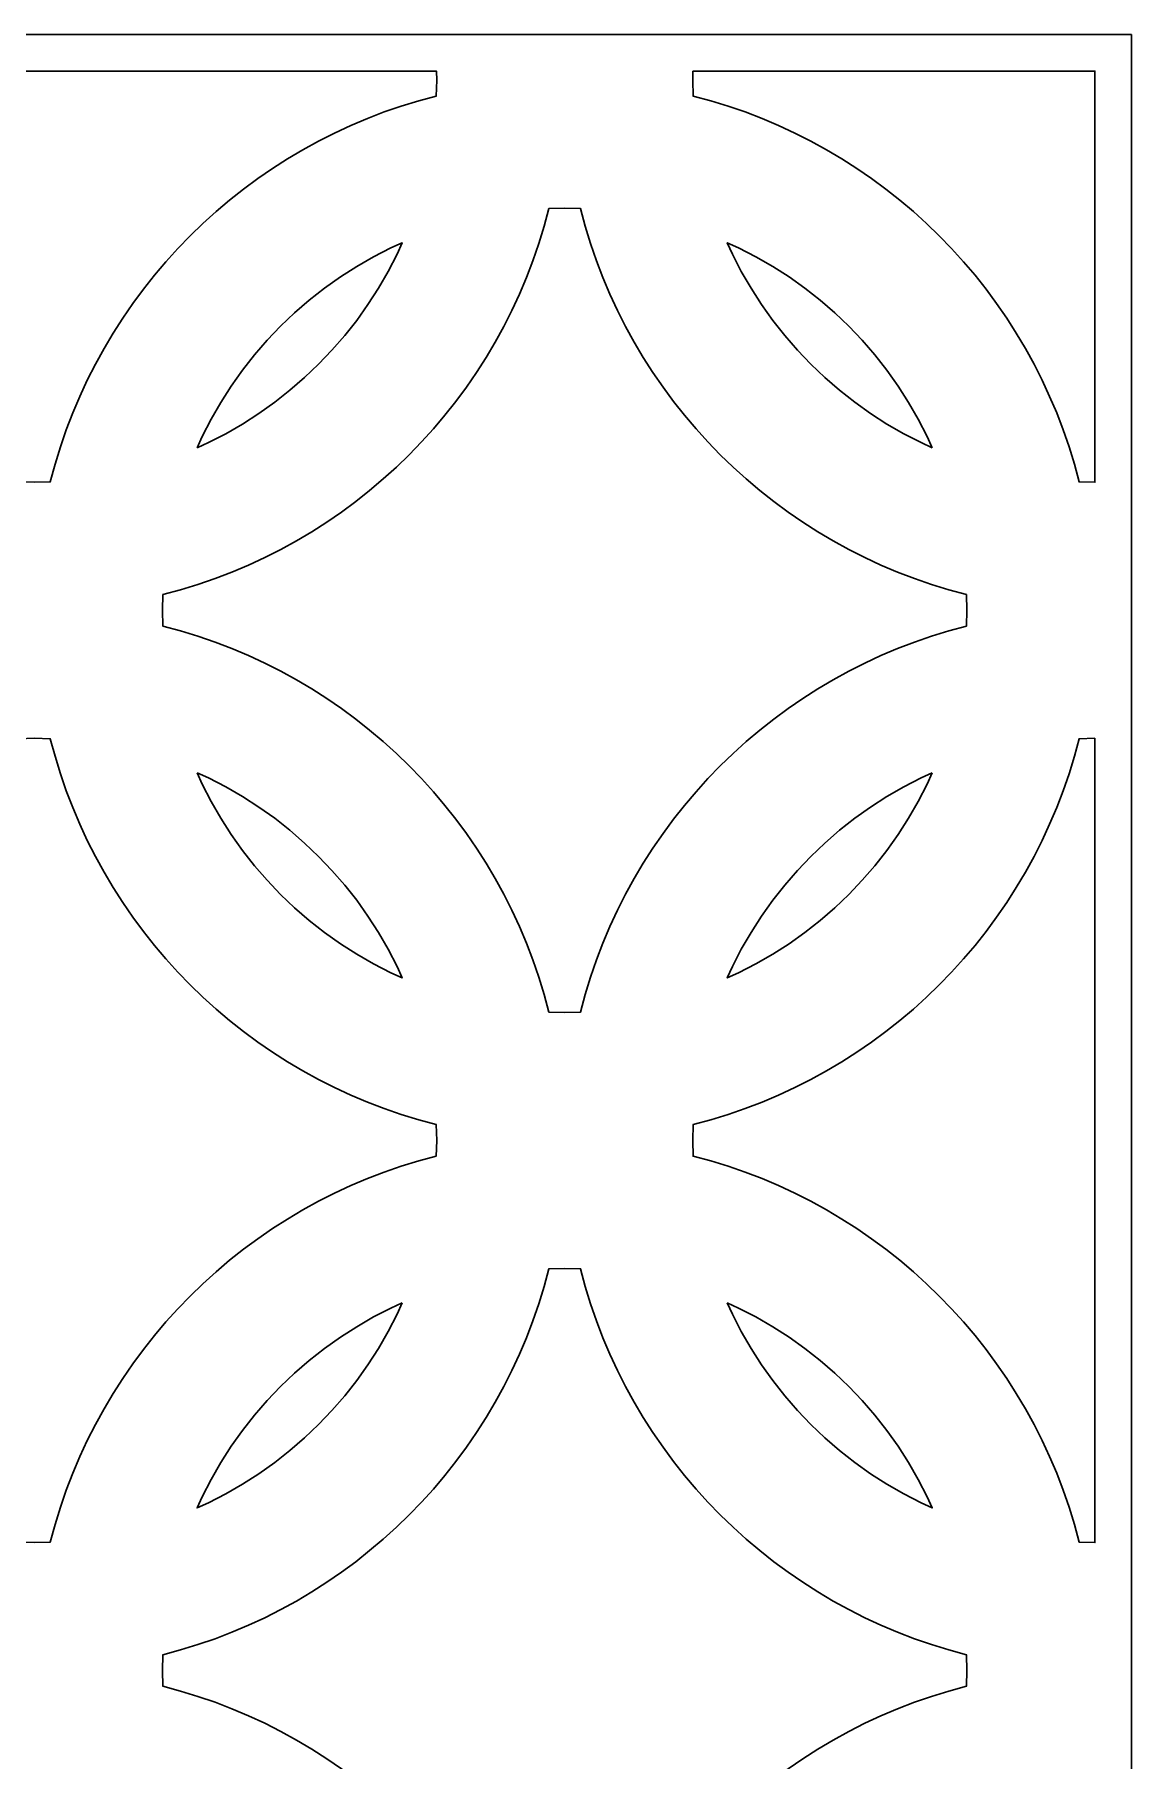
# Model space of a CAD drawing. Header units: centimetres. Extents: x 7.2 to 12.1, y -9 to 9.
# Drawn here: x 9.682 to 12.137, y 5.138 to 9.001 of the extents above; entities that cross this region are included whole.
import ezdxf

# ---------------------------------------------------------------- set-up
doc = ezdxf.new("R2010")
doc.units = ezdxf.units.CM
doc.header["$MEASUREMENT"] = 0
doc.layers.add('layer 1', color=7, linetype='Continuous')

msp = doc.modelspace()

# ---------------------------------------------------------------- linework, layer by layer
at = {"layer": 'layer 1', "color": 250, "lineweight": 30}
for points, knots in [([(7.22754, 9.00077), (7.22754, 9.00077), (12.1369, 9.00077), (12.1369, 9.00077), (12.1369, 9.00077), (12.1369, 9.00077), (12.1369, -9.00021), (12.1369, -9.00021), (12.1369, -9.00021), (12.1369, -9.00021), (7.22754, -9.00021), (7.22754, -9.00021), (7.22754, -9.00021), (7.22754, -9.00021), (7.22754, 9.00077), (7.22754, 9.00077)], [0, 0, 0, 0, 0.2, 0.2, 0.2, 0.2, 0.4, 0.4, 0.4, 0.4, 0.6, 0.6, 0.6, 0.6, 1, 1, 1, 1]), ([(8.78278, 8.91895), (8.78278, 8.91895), (8.78226, 8.89849), (8.78226, 8.89849), (8.78226, 8.89849), (8.78226, 8.89849), (8.78316, 8.86311), (8.78316, 8.86311), (8.78316, 8.86311), (9.20647, 8.75713), (9.54086, 8.42272), (9.64685, 7.99943), (9.64685, 7.99943), (9.64685, 7.99943), (9.68222, 7.99853), (9.68222, 7.99853), (9.68222, 7.99853), (9.68222, 7.99853), (9.71759, 7.99943), (9.71759, 7.99943), (9.71759, 7.99943), (9.82358, 8.42274), (10.15798, 8.75712), (10.58127, 8.86311), (10.58127, 8.86311), (10.58127, 8.86311), (10.58217, 8.89849), (10.58217, 8.89849), (10.58217, 8.89849), (10.58217, 8.89849), (10.58165, 8.91895), (10.58165, 8.91895), (10.58165, 8.91895), (10.58165, 8.91895), (8.78278, 8.91895), (8.78278, 8.91895)], [0, 0, 0, 0, 0.1, 0.1, 0.1, 0.1, 0.2, 0.2, 0.2, 0.2, 0.3, 0.3, 0.3, 0.3, 0.4, 0.4, 0.4, 0.4, 0.5, 0.5, 0.5, 0.5, 0.6, 0.6, 0.6, 0.6, 0.7, 0.7, 0.7, 0.7, 0.8, 0.8, 0.8, 0.8, 1, 1, 1, 1]), ([(11.15564, 8.91895), (11.15564, 8.91895), (11.15512, 8.89849), (11.15512, 8.89849), (11.15512, 8.89849), (11.15512, 8.89849), (11.15602, 8.86311), (11.15602, 8.86311), (11.15602, 8.86311), (11.57931, 8.75712), (11.91372, 8.42274), (12.01971, 7.99943), (12.01971, 7.99943), (12.01971, 7.99943), (12.05507, 7.99853), (12.05507, 7.99853), (12.05507, 7.99853), (12.05507, 7.99853), (12.05507, 8.91895), (12.05507, 8.91895), (12.05507, 8.91895), (12.05507, 8.91895), (11.15564, 8.91895), (11.15564, 8.91895)], [0, 0, 0, 0, 0.1428571, 0.1428571, 0.1428571, 0.1428571, 0.2857143, 0.2857143, 0.2857143, 0.2857143, 0.4285714, 0.4285714, 0.4285714, 0.4285714, 0.5714286, 0.5714286, 0.5714286, 0.5714286, 0.7142857, 0.7142857, 0.7142857, 0.7142857, 1, 1, 1, 1]), ([(11.7677, 7.67669), (11.34439, 7.5707), (11.01001, 7.23629), (10.90402, 6.813), (10.90402, 6.813), (10.90402, 6.813), (10.86865, 6.8121), (10.86865, 6.8121), (10.86865, 6.8121), (10.86865, 6.8121), (10.83328, 6.813), (10.83328, 6.813), (10.83328, 6.813), (10.72729, 7.23631), (10.39288, 7.5707), (9.96959, 7.67669), (9.96959, 7.67669), (9.96959, 7.67669), (9.96869, 7.71206), (9.96869, 7.71206), (9.96869, 7.71206), (9.96869, 7.71206), (9.96959, 7.74743), (9.96959, 7.74743), (9.96959, 7.74743), (10.39288, 7.85342), (10.72729, 8.1878), (10.83328, 8.61111), (10.83328, 8.61111), (10.83328, 8.61111), (10.86865, 8.61201), (10.86865, 8.61201), (10.86865, 8.61201), (10.86865, 8.61201), (10.90402, 8.61111), (10.90402, 8.61111), (10.90402, 8.61111), (11.01, 8.1878), (11.34441, 7.85342), (11.7677, 7.74743), (11.7677, 7.74743), (11.7677, 7.74743), (11.7686, 7.71206), (11.7686, 7.71206), (11.7686, 7.71206), (11.7686, 7.71206), (11.7677, 7.67669), (11.7677, 7.67669)], [0, 0, 0, 0, 0.0769231, 0.0769231, 0.0769231, 0.0769231, 0.1538462, 0.1538462, 0.1538462, 0.1538462, 0.2307692, 0.2307692, 0.2307692, 0.2307692, 0.3076923, 0.3076923, 0.3076923, 0.3076923, 0.3846154, 0.3846154, 0.3846154, 0.3846154, 0.4615385, 0.4615385, 0.4615385, 0.4615385, 0.5384615, 0.5384615, 0.5384615, 0.5384615, 0.6153846, 0.6153846, 0.6153846, 0.6153846, 0.6923077, 0.6923077, 0.6923077, 0.6923077, 0.7692308, 0.7692308, 0.7692308, 0.7692308, 0.8461538, 0.8461538, 0.8461538, 0.8461538, 1, 1, 1, 1]), ([(10.04607, 8.07591), (10.04607, 8.07591), (10.07122, 8.08731), (10.07122, 8.08731), (10.07122, 8.08731), (10.07122, 8.08731), (10.10999, 8.10722), (10.10999, 8.10722), (10.10999, 8.10722), (10.10999, 8.10722), (10.1477, 8.12894), (10.1477, 8.12894), (10.1477, 8.12894), (10.1477, 8.12894), (10.18427, 8.15242), (10.18427, 8.15242), (10.18427, 8.15242), (10.18427, 8.15242), (10.21964, 8.17761), (10.21964, 8.17761), (10.21964, 8.17761), (10.21964, 8.17761), (10.25375, 8.20444), (10.25375, 8.20444), (10.25375, 8.20444), (10.25375, 8.20444), (10.28653, 8.23285), (10.28653, 8.23285), (10.28653, 8.23285), (10.28653, 8.23285), (10.31792, 8.26278), (10.31792, 8.26278), (10.31792, 8.26278), (10.31792, 8.26278), (10.34786, 8.29418), (10.34786, 8.29418), (10.34786, 8.29418), (10.34786, 8.29418), (10.37627, 8.32696), (10.37627, 8.32696), (10.37627, 8.32696), (10.37627, 8.32696), (10.4031, 8.36107), (10.4031, 8.36107), (10.4031, 8.36107), (10.4031, 8.36107), (10.42829, 8.39644), (10.42829, 8.39644), (10.42829, 8.39644), (10.42829, 8.39644), (10.45177, 8.43301), (10.45177, 8.43301), (10.45177, 8.43301), (10.45177, 8.43301), (10.47349, 8.47071), (10.47349, 8.47071), (10.47349, 8.47071), (10.47349, 8.47071), (10.4934, 8.50949), (10.4934, 8.50949), (10.4934, 8.50949), (10.4934, 8.50949), (10.50479, 8.53463), (10.50479, 8.53463), (10.50479, 8.53463), (10.50479, 8.53463), (10.47965, 8.52323), (10.47965, 8.52323), (10.47965, 8.52323), (10.47965, 8.52323), (10.44087, 8.50333), (10.44087, 8.50333), (10.44087, 8.50333), (10.44087, 8.50333), (10.40317, 8.4816), (10.40317, 8.4816), (10.40317, 8.4816), (10.40317, 8.4816), (10.3666, 8.45812), (10.3666, 8.45812), (10.3666, 8.45812), (10.3666, 8.45812), (10.33123, 8.43294), (10.33123, 8.43294), (10.33123, 8.43294), (10.33123, 8.43294), (10.29711, 8.40611), (10.29711, 8.40611), (10.29711, 8.40611), (10.29711, 8.40611), (10.26433, 8.37769), (10.26433, 8.37769), (10.26433, 8.37769), (10.26433, 8.37769), (10.23294, 8.34776), (10.23294, 8.34776), (10.23294, 8.34776), (10.23294, 8.34776), (10.20301, 8.31637), (10.20301, 8.31637), (10.20301, 8.31637), (10.20301, 8.31637), (10.1746, 8.28359), (10.1746, 8.28359), (10.1746, 8.28359), (10.1746, 8.28359), (10.14777, 8.24948), (10.14777, 8.24948), (10.14777, 8.24948), (10.14777, 8.24948), (10.12258, 8.2141), (10.12258, 8.2141), (10.12258, 8.2141), (10.12258, 8.2141), (10.0991, 8.17753), (10.0991, 8.17753), (10.0991, 8.17753), (10.0991, 8.17753), (10.07738, 8.13983), (10.07738, 8.13983), (10.07738, 8.13983), (10.07738, 8.13983), (10.05747, 8.10105), (10.05747, 8.10105), (10.05747, 8.10105), (10.05747, 8.10105), (10.04607, 8.07591), (10.04607, 8.07591)], [0, 0, 0, 0, 0.030303, 0.030303, 0.030303, 0.030303, 0.0606061, 0.0606061, 0.0606061, 0.0606061, 0.0909091, 0.0909091, 0.0909091, 0.0909091, 0.1212121, 0.1212121, 0.1212121, 0.1212121, 0.1515152, 0.1515152, 0.1515152, 0.1515152, 0.1818182, 0.1818182, 0.1818182, 0.1818182, 0.2121212, 0.2121212, 0.2121212, 0.2121212, 0.2424242, 0.2424242, 0.2424242, 0.2424242, 0.2727273, 0.2727273, 0.2727273, 0.2727273, 0.3030303, 0.3030303, 0.3030303, 0.3030303, 0.3333333, 0.3333333, 0.3333333, 0.3333333, 0.3636364, 0.3636364, 0.3636364, 0.3636364, 0.3939394, 0.3939394, 0.3939394, 0.3939394, 0.4242424, 0.4242424, 0.4242424, 0.4242424, 0.4545455, 0.4545455, 0.4545455, 0.4545455, 0.4848485, 0.4848485, 0.4848485, 0.4848485, 0.5151515, 0.5151515, 0.5151515, 0.5151515, 0.5454545, 0.5454545, 0.5454545, 0.5454545, 0.5757576, 0.5757576, 0.5757576, 0.5757576, 0.6060606, 0.6060606, 0.6060606, 0.6060606, 0.6363636, 0.6363636, 0.6363636, 0.6363636, 0.6666667, 0.6666667, 0.6666667, 0.6666667, 0.6969697, 0.6969697, 0.6969697, 0.6969697, 0.7272727, 0.7272727, 0.7272727, 0.7272727, 0.7575758, 0.7575758, 0.7575758, 0.7575758, 0.7878788, 0.7878788, 0.7878788, 0.7878788, 0.8181818, 0.8181818, 0.8181818, 0.8181818, 0.8484848, 0.8484848, 0.8484848, 0.8484848, 0.8787879, 0.8787879, 0.8787879, 0.8787879, 0.9090909, 0.9090909, 0.9090909, 0.9090909, 0.9393939, 0.9393939, 0.9393939, 0.9393939, 1, 1, 1, 1]), ([(11.69122, 8.07591), (11.69122, 8.07591), (11.66607, 8.08731), (11.66607, 8.08731), (11.66607, 8.08731), (11.66607, 8.08731), (11.6273, 8.10722), (11.6273, 8.10722), (11.6273, 8.10722), (11.6273, 8.10722), (11.58959, 8.12894), (11.58959, 8.12894), (11.58959, 8.12894), (11.58959, 8.12894), (11.55302, 8.15242), (11.55302, 8.15242), (11.55302, 8.15242), (11.55302, 8.15242), (11.51765, 8.17761), (11.51765, 8.17761), (11.51765, 8.17761), (11.51765, 8.17761), (11.48354, 8.20444), (11.48354, 8.20444), (11.48354, 8.20444), (11.48354, 8.20444), (11.45076, 8.23285), (11.45076, 8.23285), (11.45076, 8.23285), (11.45076, 8.23285), (11.41937, 8.26278), (11.41937, 8.26278), (11.41937, 8.26278), (11.41937, 8.26278), (11.38943, 8.29418), (11.38943, 8.29418), (11.38943, 8.29418), (11.38943, 8.29418), (11.36102, 8.32696), (11.36102, 8.32696), (11.36102, 8.32696), (11.36102, 8.32696), (11.33419, 8.36107), (11.33419, 8.36107), (11.33419, 8.36107), (11.33419, 8.36107), (11.30901, 8.39644), (11.30901, 8.39644), (11.30901, 8.39644), (11.30901, 8.39644), (11.28552, 8.43301), (11.28552, 8.43301), (11.28552, 8.43301), (11.28552, 8.43301), (11.2638, 8.47071), (11.2638, 8.47071), (11.2638, 8.47071), (11.2638, 8.47071), (11.24389, 8.50949), (11.24389, 8.50949), (11.24389, 8.50949), (11.24389, 8.50949), (11.2325, 8.53463), (11.2325, 8.53463), (11.2325, 8.53463), (11.2325, 8.53463), (11.25765, 8.52323), (11.25765, 8.52323), (11.25765, 8.52323), (11.25765, 8.52323), (11.29642, 8.50333), (11.29642, 8.50333), (11.29642, 8.50333), (11.29642, 8.50333), (11.33413, 8.4816), (11.33413, 8.4816), (11.33413, 8.4816), (11.33413, 8.4816), (11.3707, 8.45812), (11.3707, 8.45812), (11.3707, 8.45812), (11.3707, 8.45812), (11.40607, 8.43294), (11.40607, 8.43294), (11.40607, 8.43294), (11.40607, 8.43294), (11.44018, 8.40611), (11.44018, 8.40611), (11.44018, 8.40611), (11.44018, 8.40611), (11.47296, 8.37769), (11.47296, 8.37769), (11.47296, 8.37769), (11.47296, 8.37769), (11.50435, 8.34776), (11.50435, 8.34776), (11.50435, 8.34776), (11.50435, 8.34776), (11.53429, 8.31637), (11.53429, 8.31637), (11.53429, 8.31637), (11.53429, 8.31637), (11.5627, 8.28359), (11.5627, 8.28359), (11.5627, 8.28359), (11.5627, 8.28359), (11.58953, 8.24948), (11.58953, 8.24948), (11.58953, 8.24948), (11.58953, 8.24948), (11.61471, 8.2141), (11.61471, 8.2141), (11.61471, 8.2141), (11.61471, 8.2141), (11.6382, 8.17753), (11.6382, 8.17753), (11.6382, 8.17753), (11.6382, 8.17753), (11.65992, 8.13983), (11.65992, 8.13983), (11.65992, 8.13983), (11.65992, 8.13983), (11.67982, 8.10105), (11.67982, 8.10105), (11.67982, 8.10105), (11.67982, 8.10105), (11.69122, 8.07591), (11.69122, 8.07591)], [0, 0, 0, 0, 0.030303, 0.030303, 0.030303, 0.030303, 0.0606061, 0.0606061, 0.0606061, 0.0606061, 0.0909091, 0.0909091, 0.0909091, 0.0909091, 0.1212121, 0.1212121, 0.1212121, 0.1212121, 0.1515152, 0.1515152, 0.1515152, 0.1515152, 0.1818182, 0.1818182, 0.1818182, 0.1818182, 0.2121212, 0.2121212, 0.2121212, 0.2121212, 0.2424242, 0.2424242, 0.2424242, 0.2424242, 0.2727273, 0.2727273, 0.2727273, 0.2727273, 0.3030303, 0.3030303, 0.3030303, 0.3030303, 0.3333333, 0.3333333, 0.3333333, 0.3333333, 0.3636364, 0.3636364, 0.3636364, 0.3636364, 0.3939394, 0.3939394, 0.3939394, 0.3939394, 0.4242424, 0.4242424, 0.4242424, 0.4242424, 0.4545455, 0.4545455, 0.4545455, 0.4545455, 0.4848485, 0.4848485, 0.4848485, 0.4848485, 0.5151515, 0.5151515, 0.5151515, 0.5151515, 0.5454545, 0.5454545, 0.5454545, 0.5454545, 0.5757576, 0.5757576, 0.5757576, 0.5757576, 0.6060606, 0.6060606, 0.6060606, 0.6060606, 0.6363636, 0.6363636, 0.6363636, 0.6363636, 0.6666667, 0.6666667, 0.6666667, 0.6666667, 0.6969697, 0.6969697, 0.6969697, 0.6969697, 0.7272727, 0.7272727, 0.7272727, 0.7272727, 0.7575758, 0.7575758, 0.7575758, 0.7575758, 0.7878788, 0.7878788, 0.7878788, 0.7878788, 0.8181818, 0.8181818, 0.8181818, 0.8181818, 0.8484848, 0.8484848, 0.8484848, 0.8484848, 0.8787879, 0.8787879, 0.8787879, 0.8787879, 0.9090909, 0.9090909, 0.9090909, 0.9090909, 0.9393939, 0.9393939, 0.9393939, 0.9393939, 1, 1, 1, 1]), ([(10.58127, 6.49026), (10.15797, 6.38427), (9.82358, 6.04986), (9.71759, 5.62657), (9.71759, 5.62657), (9.71759, 5.62657), (9.68222, 5.62567), (9.68222, 5.62567), (9.68222, 5.62567), (9.68222, 5.62567), (9.64685, 5.62657), (9.64685, 5.62657), (9.64685, 5.62657), (9.54086, 6.04988), (9.20645, 6.38427), (8.78316, 6.49026), (8.78316, 6.49026), (8.78316, 6.49026), (8.78226, 6.52563), (8.78226, 6.52563), (8.78226, 6.52563), (8.78226, 6.52563), (8.78316, 6.561), (8.78316, 6.561), (8.78316, 6.561), (9.20647, 6.66698), (9.54086, 7.00139), (9.64685, 7.42469), (9.64685, 7.42469), (9.64685, 7.42469), (9.68222, 7.42559), (9.68222, 7.42559), (9.68222, 7.42559), (9.68222, 7.42559), (9.71759, 7.42469), (9.71759, 7.42469), (9.71759, 7.42469), (9.82357, 7.00138), (10.15798, 6.66699), (10.58127, 6.561), (10.58127, 6.561), (10.58127, 6.561), (10.58217, 6.52563), (10.58217, 6.52563), (10.58217, 6.52563), (10.58217, 6.52563), (10.58127, 6.49026), (10.58127, 6.49026)], [0, 0, 0, 0, 0.0769231, 0.0769231, 0.0769231, 0.0769231, 0.1538462, 0.1538462, 0.1538462, 0.1538462, 0.2307692, 0.2307692, 0.2307692, 0.2307692, 0.3076923, 0.3076923, 0.3076923, 0.3076923, 0.3846154, 0.3846154, 0.3846154, 0.3846154, 0.4615385, 0.4615385, 0.4615385, 0.4615385, 0.5384615, 0.5384615, 0.5384615, 0.5384615, 0.6153846, 0.6153846, 0.6153846, 0.6153846, 0.6923077, 0.6923077, 0.6923077, 0.6923077, 0.7692308, 0.7692308, 0.7692308, 0.7692308, 0.8461538, 0.8461538, 0.8461538, 0.8461538, 1, 1, 1, 1]), ([(12.05507, 7.42559), (12.05507, 7.42559), (12.01971, 7.42469), (12.01971, 7.42469), (12.01971, 7.42469), (11.91372, 7.00138), (11.57931, 6.66699), (11.15602, 6.561), (11.15602, 6.561), (11.15602, 6.561), (11.15512, 6.52563), (11.15512, 6.52563), (11.15512, 6.52563), (11.15512, 6.52563), (11.15602, 6.49026), (11.15602, 6.49026), (11.15602, 6.49026), (11.57933, 6.38427), (11.91371, 6.04986), (12.01971, 5.62657), (12.01971, 5.62657), (12.01971, 5.62657), (12.05507, 5.62567), (12.05507, 5.62567), (12.05507, 5.62567), (12.05507, 5.62567), (12.05507, 7.42559), (12.05507, 7.42559)], [0, 0, 0, 0, 0.125, 0.125, 0.125, 0.125, 0.25, 0.25, 0.25, 0.25, 0.375, 0.375, 0.375, 0.375, 0.5, 0.5, 0.5, 0.5, 0.625, 0.625, 0.625, 0.625, 0.75, 0.75, 0.75, 0.75, 1, 1, 1, 1]), ([(10.04607, 7.34821), (10.04607, 7.34821), (10.07122, 7.33681), (10.07122, 7.33681), (10.07122, 7.33681), (10.07122, 7.33681), (10.10999, 7.3169), (10.10999, 7.3169), (10.10999, 7.3169), (10.10999, 7.3169), (10.1477, 7.29518), (10.1477, 7.29518), (10.1477, 7.29518), (10.1477, 7.29518), (10.18427, 7.27169), (10.18427, 7.27169), (10.18427, 7.27169), (10.18427, 7.27169), (10.21964, 7.24651), (10.21964, 7.24651), (10.21964, 7.24651), (10.21964, 7.24651), (10.25375, 7.21968), (10.25375, 7.21968), (10.25375, 7.21968), (10.25375, 7.21968), (10.28653, 7.19127), (10.28653, 7.19127), (10.28653, 7.19127), (10.28653, 7.19127), (10.31792, 7.16134), (10.31792, 7.16134), (10.31792, 7.16134), (10.31792, 7.16134), (10.34786, 7.12994), (10.34786, 7.12994), (10.34786, 7.12994), (10.34786, 7.12994), (10.37627, 7.09716), (10.37627, 7.09716), (10.37627, 7.09716), (10.37627, 7.09716), (10.4031, 7.06305), (10.4031, 7.06305), (10.4031, 7.06305), (10.4031, 7.06305), (10.42829, 7.02768), (10.42829, 7.02768), (10.42829, 7.02768), (10.42829, 7.02768), (10.45177, 6.99111), (10.45177, 6.99111), (10.45177, 6.99111), (10.45177, 6.99111), (10.47349, 6.9534), (10.47349, 6.9534), (10.47349, 6.9534), (10.47349, 6.9534), (10.4934, 6.91463), (10.4934, 6.91463), (10.4934, 6.91463), (10.4934, 6.91463), (10.5048, 6.88948), (10.5048, 6.88948), (10.5048, 6.88948), (10.5048, 6.88948), (10.47965, 6.90088), (10.47965, 6.90088), (10.47965, 6.90088), (10.47965, 6.90088), (10.44087, 6.92079), (10.44087, 6.92079), (10.44087, 6.92079), (10.44087, 6.92079), (10.40317, 6.94251), (10.40317, 6.94251), (10.40317, 6.94251), (10.40317, 6.94251), (10.3666, 6.96599), (10.3666, 6.96599), (10.3666, 6.96599), (10.3666, 6.96599), (10.33123, 6.99117), (10.33123, 6.99117), (10.33123, 6.99117), (10.33123, 6.99117), (10.29712, 7.018), (10.29712, 7.018), (10.29712, 7.018), (10.29712, 7.018), (10.26433, 7.04642), (10.26433, 7.04642), (10.26433, 7.04642), (10.26433, 7.04642), (10.23294, 7.07635), (10.23294, 7.07635), (10.23294, 7.07635), (10.23294, 7.07635), (10.20301, 7.10774), (10.20301, 7.10774), (10.20301, 7.10774), (10.20301, 7.10774), (10.17459, 7.14053), (10.17459, 7.14053), (10.17459, 7.14053), (10.17459, 7.14053), (10.14777, 7.17463), (10.14777, 7.17463), (10.14777, 7.17463), (10.14777, 7.17463), (10.12258, 7.21001), (10.12258, 7.21001), (10.12258, 7.21001), (10.12258, 7.21001), (10.0991, 7.24658), (10.0991, 7.24658), (10.0991, 7.24658), (10.0991, 7.24658), (10.07738, 7.28428), (10.07738, 7.28428), (10.07738, 7.28428), (10.07738, 7.28428), (10.05747, 7.32306), (10.05747, 7.32306), (10.05747, 7.32306), (10.05747, 7.32306), (10.04607, 7.34821), (10.04607, 7.34821)], [0, 0, 0, 0, 0.030303, 0.030303, 0.030303, 0.030303, 0.0606061, 0.0606061, 0.0606061, 0.0606061, 0.0909091, 0.0909091, 0.0909091, 0.0909091, 0.1212121, 0.1212121, 0.1212121, 0.1212121, 0.1515152, 0.1515152, 0.1515152, 0.1515152, 0.1818182, 0.1818182, 0.1818182, 0.1818182, 0.2121212, 0.2121212, 0.2121212, 0.2121212, 0.2424242, 0.2424242, 0.2424242, 0.2424242, 0.2727273, 0.2727273, 0.2727273, 0.2727273, 0.3030303, 0.3030303, 0.3030303, 0.3030303, 0.3333333, 0.3333333, 0.3333333, 0.3333333, 0.3636364, 0.3636364, 0.3636364, 0.3636364, 0.3939394, 0.3939394, 0.3939394, 0.3939394, 0.4242424, 0.4242424, 0.4242424, 0.4242424, 0.4545455, 0.4545455, 0.4545455, 0.4545455, 0.4848485, 0.4848485, 0.4848485, 0.4848485, 0.5151515, 0.5151515, 0.5151515, 0.5151515, 0.5454545, 0.5454545, 0.5454545, 0.5454545, 0.5757576, 0.5757576, 0.5757576, 0.5757576, 0.6060606, 0.6060606, 0.6060606, 0.6060606, 0.6363636, 0.6363636, 0.6363636, 0.6363636, 0.6666667, 0.6666667, 0.6666667, 0.6666667, 0.6969697, 0.6969697, 0.6969697, 0.6969697, 0.7272727, 0.7272727, 0.7272727, 0.7272727, 0.7575758, 0.7575758, 0.7575758, 0.7575758, 0.7878788, 0.7878788, 0.7878788, 0.7878788, 0.8181818, 0.8181818, 0.8181818, 0.8181818, 0.8484848, 0.8484848, 0.8484848, 0.8484848, 0.8787879, 0.8787879, 0.8787879, 0.8787879, 0.9090909, 0.9090909, 0.9090909, 0.9090909, 0.9393939, 0.9393939, 0.9393939, 0.9393939, 1, 1, 1, 1]), ([(11.69122, 7.34821), (11.69122, 7.34821), (11.66607, 7.33681), (11.66607, 7.33681), (11.66607, 7.33681), (11.66607, 7.33681), (11.6273, 7.3169), (11.6273, 7.3169), (11.6273, 7.3169), (11.6273, 7.3169), (11.58959, 7.29518), (11.58959, 7.29518), (11.58959, 7.29518), (11.58959, 7.29518), (11.55302, 7.27169), (11.55302, 7.27169), (11.55302, 7.27169), (11.55302, 7.27169), (11.51765, 7.24651), (11.51765, 7.24651), (11.51765, 7.24651), (11.51765, 7.24651), (11.48354, 7.21968), (11.48354, 7.21968), (11.48354, 7.21968), (11.48354, 7.21968), (11.45076, 7.19127), (11.45076, 7.19127), (11.45076, 7.19127), (11.45076, 7.19127), (11.41937, 7.16134), (11.41937, 7.16134), (11.41937, 7.16134), (11.41937, 7.16134), (11.38943, 7.12994), (11.38943, 7.12994), (11.38943, 7.12994), (11.38943, 7.12994), (11.36102, 7.09716), (11.36102, 7.09716), (11.36102, 7.09716), (11.36102, 7.09716), (11.33419, 7.06305), (11.33419, 7.06305), (11.33419, 7.06305), (11.33419, 7.06305), (11.30901, 7.02768), (11.30901, 7.02768), (11.30901, 7.02768), (11.30901, 7.02768), (11.28552, 6.99111), (11.28552, 6.99111), (11.28552, 6.99111), (11.28552, 6.99111), (11.2638, 6.9534), (11.2638, 6.9534), (11.2638, 6.9534), (11.2638, 6.9534), (11.24389, 6.91463), (11.24389, 6.91463), (11.24389, 6.91463), (11.24389, 6.91463), (11.23249, 6.88948), (11.23249, 6.88948), (11.23249, 6.88948), (11.23249, 6.88948), (11.25765, 6.90088), (11.25765, 6.90088), (11.25765, 6.90088), (11.25765, 6.90088), (11.29642, 6.92079), (11.29642, 6.92079), (11.29642, 6.92079), (11.29642, 6.92079), (11.33413, 6.94251), (11.33413, 6.94251), (11.33413, 6.94251), (11.33413, 6.94251), (11.3707, 6.96599), (11.3707, 6.96599), (11.3707, 6.96599), (11.3707, 6.96599), (11.40607, 6.99117), (11.40607, 6.99117), (11.40607, 6.99117), (11.40607, 6.99117), (11.44018, 7.018), (11.44018, 7.018), (11.44018, 7.018), (11.44018, 7.018), (11.47296, 7.04641), (11.47296, 7.04641), (11.47296, 7.04641), (11.47296, 7.04641), (11.50435, 7.07635), (11.50435, 7.07635), (11.50435, 7.07635), (11.50435, 7.07635), (11.53429, 7.10775), (11.53429, 7.10775), (11.53429, 7.10775), (11.53429, 7.10775), (11.5627, 7.14053), (11.5627, 7.14053), (11.5627, 7.14053), (11.5627, 7.14053), (11.58953, 7.17463), (11.58953, 7.17463), (11.58953, 7.17463), (11.58953, 7.17463), (11.61471, 7.21001), (11.61471, 7.21001), (11.61471, 7.21001), (11.61471, 7.21001), (11.6382, 7.24658), (11.6382, 7.24658), (11.6382, 7.24658), (11.6382, 7.24658), (11.65992, 7.28428), (11.65992, 7.28428), (11.65992, 7.28428), (11.65992, 7.28428), (11.67982, 7.32306), (11.67982, 7.32306), (11.67982, 7.32306), (11.67982, 7.32306), (11.69122, 7.34821), (11.69122, 7.34821)], [0, 0, 0, 0, 0.030303, 0.030303, 0.030303, 0.030303, 0.0606061, 0.0606061, 0.0606061, 0.0606061, 0.0909091, 0.0909091, 0.0909091, 0.0909091, 0.1212121, 0.1212121, 0.1212121, 0.1212121, 0.1515152, 0.1515152, 0.1515152, 0.1515152, 0.1818182, 0.1818182, 0.1818182, 0.1818182, 0.2121212, 0.2121212, 0.2121212, 0.2121212, 0.2424242, 0.2424242, 0.2424242, 0.2424242, 0.2727273, 0.2727273, 0.2727273, 0.2727273, 0.3030303, 0.3030303, 0.3030303, 0.3030303, 0.3333333, 0.3333333, 0.3333333, 0.3333333, 0.3636364, 0.3636364, 0.3636364, 0.3636364, 0.3939394, 0.3939394, 0.3939394, 0.3939394, 0.4242424, 0.4242424, 0.4242424, 0.4242424, 0.4545455, 0.4545455, 0.4545455, 0.4545455, 0.4848485, 0.4848485, 0.4848485, 0.4848485, 0.5151515, 0.5151515, 0.5151515, 0.5151515, 0.5454545, 0.5454545, 0.5454545, 0.5454545, 0.5757576, 0.5757576, 0.5757576, 0.5757576, 0.6060606, 0.6060606, 0.6060606, 0.6060606, 0.6363636, 0.6363636, 0.6363636, 0.6363636, 0.6666667, 0.6666667, 0.6666667, 0.6666667, 0.6969697, 0.6969697, 0.6969697, 0.6969697, 0.7272727, 0.7272727, 0.7272727, 0.7272727, 0.7575758, 0.7575758, 0.7575758, 0.7575758, 0.7878788, 0.7878788, 0.7878788, 0.7878788, 0.8181818, 0.8181818, 0.8181818, 0.8181818, 0.8484848, 0.8484848, 0.8484848, 0.8484848, 0.8787879, 0.8787879, 0.8787879, 0.8787879, 0.9090909, 0.9090909, 0.9090909, 0.9090909, 0.9393939, 0.9393939, 0.9393939, 0.9393939, 1, 1, 1, 1]), ([(10.90402, 4.44014), (11.01001, 4.86344), (11.34439, 5.19785), (11.7677, 5.30383), (11.7677, 5.30383), (11.7677, 5.30383), (11.7686, 5.3392), (11.7686, 5.3392), (11.7686, 5.3392), (11.7686, 5.3392), (11.7677, 5.37457), (11.7677, 5.37457), (11.7677, 5.37457), (11.34439, 5.48056), (11.01001, 5.81496), (10.90402, 6.23826), (10.90402, 6.23826), (10.90402, 6.23826), (10.86865, 6.23916), (10.86865, 6.23916), (10.86865, 6.23916), (10.86865, 6.23916), (10.83328, 6.23826), (10.83328, 6.23826), (10.83328, 6.23826), (10.72729, 5.81495), (10.39288, 5.48056), (9.96959, 5.37457), (9.96959, 5.37457), (9.96959, 5.37457), (9.96869, 5.3392), (9.96869, 5.3392), (9.96869, 5.3392), (9.96869, 5.3392), (9.96959, 5.30383), (9.96959, 5.30383), (9.96959, 5.30383), (10.39288, 5.19784), (10.72729, 4.86345), (10.83328, 4.44014), (10.83328, 4.44014), (10.83328, 4.44014), (10.86865, 4.43924), (10.86865, 4.43924), (10.86865, 4.43924), (10.86865, 4.43924), (10.90402, 4.44014), (10.90402, 4.44014)], [0, 0, 0, 0, 0.0769231, 0.0769231, 0.0769231, 0.0769231, 0.1538462, 0.1538462, 0.1538462, 0.1538462, 0.2307692, 0.2307692, 0.2307692, 0.2307692, 0.3076923, 0.3076923, 0.3076923, 0.3076923, 0.3846154, 0.3846154, 0.3846154, 0.3846154, 0.4615385, 0.4615385, 0.4615385, 0.4615385, 0.5384615, 0.5384615, 0.5384615, 0.5384615, 0.6153846, 0.6153846, 0.6153846, 0.6153846, 0.6923077, 0.6923077, 0.6923077, 0.6923077, 0.7692308, 0.7692308, 0.7692308, 0.7692308, 0.8461538, 0.8461538, 0.8461538, 0.8461538, 1, 1, 1, 1]), ([(10.50479, 6.16178), (10.50479, 6.16178), (10.47965, 6.15038), (10.47965, 6.15038), (10.47965, 6.15038), (10.47965, 6.15038), (10.44087, 6.13047), (10.44087, 6.13047), (10.44087, 6.13047), (10.44087, 6.13047), (10.40317, 6.10875), (10.40317, 6.10875), (10.40317, 6.10875), (10.40317, 6.10875), (10.3666, 6.08527), (10.3666, 6.08527), (10.3666, 6.08527), (10.3666, 6.08527), (10.33123, 6.06008), (10.33123, 6.06008), (10.33123, 6.06008), (10.33123, 6.06008), (10.29711, 6.03325), (10.29711, 6.03325), (10.29711, 6.03325), (10.29711, 6.03325), (10.26433, 6.00484), (10.26433, 6.00484), (10.26433, 6.00484), (10.26433, 6.00484), (10.23294, 5.97491), (10.23294, 5.97491), (10.23294, 5.97491), (10.23294, 5.97491), (10.20301, 5.94352), (10.20301, 5.94352), (10.20301, 5.94352), (10.20301, 5.94352), (10.1746, 5.91073), (10.1746, 5.91073), (10.1746, 5.91073), (10.1746, 5.91073), (10.14777, 5.87662), (10.14777, 5.87662), (10.14777, 5.87662), (10.14777, 5.87662), (10.12258, 5.84125), (10.12258, 5.84125), (10.12258, 5.84125), (10.12258, 5.84125), (10.0991, 5.80468), (10.0991, 5.80468), (10.0991, 5.80468), (10.0991, 5.80468), (10.07738, 5.76697), (10.07738, 5.76697), (10.07738, 5.76697), (10.07738, 5.76697), (10.05747, 5.72819), (10.05747, 5.72819), (10.05747, 5.72819), (10.05747, 5.72819), (10.04607, 5.70305), (10.04607, 5.70305), (10.04607, 5.70305), (10.04607, 5.70305), (10.07122, 5.71445), (10.07122, 5.71445), (10.07122, 5.71445), (10.07122, 5.71445), (10.11, 5.73436), (10.11, 5.73436), (10.11, 5.73436), (10.11, 5.73436), (10.1477, 5.75608), (10.1477, 5.75608), (10.1477, 5.75608), (10.1477, 5.75608), (10.18427, 5.77956), (10.18427, 5.77956), (10.18427, 5.77956), (10.18427, 5.77956), (10.21964, 5.80475), (10.21964, 5.80475), (10.21964, 5.80475), (10.21964, 5.80475), (10.25375, 5.83158), (10.25375, 5.83158), (10.25375, 5.83158), (10.25375, 5.83158), (10.28653, 5.85999), (10.28653, 5.85999), (10.28653, 5.85999), (10.28653, 5.85999), (10.31792, 5.88993), (10.31792, 5.88993), (10.31792, 5.88993), (10.31792, 5.88993), (10.34786, 5.92132), (10.34786, 5.92132), (10.34786, 5.92132), (10.34786, 5.92132), (10.37627, 5.9541), (10.37627, 5.9541), (10.37627, 5.9541), (10.37627, 5.9541), (10.4031, 5.98821), (10.4031, 5.98821), (10.4031, 5.98821), (10.4031, 5.98821), (10.42829, 6.02358), (10.42829, 6.02358), (10.42829, 6.02358), (10.42829, 6.02358), (10.45177, 6.06015), (10.45177, 6.06015), (10.45177, 6.06015), (10.45177, 6.06015), (10.47349, 6.09785), (10.47349, 6.09785), (10.47349, 6.09785), (10.47349, 6.09785), (10.49339, 6.13663), (10.49339, 6.13663), (10.49339, 6.13663), (10.49339, 6.13663), (10.50479, 6.16178), (10.50479, 6.16178)], [0, 0, 0, 0, 0.030303, 0.030303, 0.030303, 0.030303, 0.0606061, 0.0606061, 0.0606061, 0.0606061, 0.0909091, 0.0909091, 0.0909091, 0.0909091, 0.1212121, 0.1212121, 0.1212121, 0.1212121, 0.1515152, 0.1515152, 0.1515152, 0.1515152, 0.1818182, 0.1818182, 0.1818182, 0.1818182, 0.2121212, 0.2121212, 0.2121212, 0.2121212, 0.2424242, 0.2424242, 0.2424242, 0.2424242, 0.2727273, 0.2727273, 0.2727273, 0.2727273, 0.3030303, 0.3030303, 0.3030303, 0.3030303, 0.3333333, 0.3333333, 0.3333333, 0.3333333, 0.3636364, 0.3636364, 0.3636364, 0.3636364, 0.3939394, 0.3939394, 0.3939394, 0.3939394, 0.4242424, 0.4242424, 0.4242424, 0.4242424, 0.4545455, 0.4545455, 0.4545455, 0.4545455, 0.4848485, 0.4848485, 0.4848485, 0.4848485, 0.5151515, 0.5151515, 0.5151515, 0.5151515, 0.5454545, 0.5454545, 0.5454545, 0.5454545, 0.5757576, 0.5757576, 0.5757576, 0.5757576, 0.6060606, 0.6060606, 0.6060606, 0.6060606, 0.6363636, 0.6363636, 0.6363636, 0.6363636, 0.6666667, 0.6666667, 0.6666667, 0.6666667, 0.6969697, 0.6969697, 0.6969697, 0.6969697, 0.7272727, 0.7272727, 0.7272727, 0.7272727, 0.7575758, 0.7575758, 0.7575758, 0.7575758, 0.7878788, 0.7878788, 0.7878788, 0.7878788, 0.8181818, 0.8181818, 0.8181818, 0.8181818, 0.8484848, 0.8484848, 0.8484848, 0.8484848, 0.8787879, 0.8787879, 0.8787879, 0.8787879, 0.9090909, 0.9090909, 0.9090909, 0.9090909, 0.9393939, 0.9393939, 0.9393939, 0.9393939, 1, 1, 1, 1]), ([(11.2325, 6.16178), (11.2325, 6.16178), (11.2439, 6.13663), (11.2439, 6.13663), (11.2439, 6.13663), (11.2439, 6.13663), (11.2638, 6.09785), (11.2638, 6.09785), (11.2638, 6.09785), (11.2638, 6.09785), (11.28552, 6.06015), (11.28552, 6.06015), (11.28552, 6.06015), (11.28552, 6.06015), (11.30901, 6.02358), (11.30901, 6.02358), (11.30901, 6.02358), (11.30901, 6.02358), (11.33419, 5.98821), (11.33419, 5.98821), (11.33419, 5.98821), (11.33419, 5.98821), (11.36102, 5.9541), (11.36102, 5.9541), (11.36102, 5.9541), (11.36102, 5.9541), (11.38943, 5.92132), (11.38943, 5.92132), (11.38943, 5.92132), (11.38943, 5.92132), (11.41937, 5.88993), (11.41937, 5.88993), (11.41937, 5.88993), (11.41937, 5.88993), (11.45076, 5.85999), (11.45076, 5.85999), (11.45076, 5.85999), (11.45076, 5.85999), (11.48354, 5.83158), (11.48354, 5.83158), (11.48354, 5.83158), (11.48354, 5.83158), (11.51765, 5.80475), (11.51765, 5.80475), (11.51765, 5.80475), (11.51765, 5.80475), (11.55302, 5.77956), (11.55302, 5.77956), (11.55302, 5.77956), (11.55302, 5.77956), (11.58959, 5.75608), (11.58959, 5.75608), (11.58959, 5.75608), (11.58959, 5.75608), (11.6273, 5.73436), (11.6273, 5.73436), (11.6273, 5.73436), (11.6273, 5.73436), (11.66607, 5.71445), (11.66607, 5.71445), (11.66607, 5.71445), (11.66607, 5.71445), (11.69122, 5.70305), (11.69122, 5.70305), (11.69122, 5.70305), (11.69122, 5.70305), (11.67982, 5.7282), (11.67982, 5.7282), (11.67982, 5.7282), (11.67982, 5.7282), (11.65992, 5.76698), (11.65992, 5.76698), (11.65992, 5.76698), (11.65992, 5.76698), (11.6382, 5.80468), (11.6382, 5.80468), (11.6382, 5.80468), (11.6382, 5.80468), (11.61471, 5.84125), (11.61471, 5.84125), (11.61471, 5.84125), (11.61471, 5.84125), (11.58953, 5.87662), (11.58953, 5.87662), (11.58953, 5.87662), (11.58953, 5.87662), (11.5627, 5.91073), (11.5627, 5.91073), (11.5627, 5.91073), (11.5627, 5.91073), (11.53429, 5.94351), (11.53429, 5.94351), (11.53429, 5.94351), (11.53429, 5.94351), (11.50435, 5.97491), (11.50435, 5.97491), (11.50435, 5.97491), (11.50435, 5.97491), (11.47296, 6.00484), (11.47296, 6.00484), (11.47296, 6.00484), (11.47296, 6.00484), (11.44018, 6.03325), (11.44018, 6.03325), (11.44018, 6.03325), (11.44018, 6.03325), (11.40607, 6.06008), (11.40607, 6.06008), (11.40607, 6.06008), (11.40607, 6.06008), (11.3707, 6.08527), (11.3707, 6.08527), (11.3707, 6.08527), (11.3707, 6.08527), (11.33413, 6.10875), (11.33413, 6.10875), (11.33413, 6.10875), (11.33413, 6.10875), (11.29642, 6.13047), (11.29642, 6.13047), (11.29642, 6.13047), (11.29642, 6.13047), (11.25765, 6.15038), (11.25765, 6.15038), (11.25765, 6.15038), (11.25765, 6.15038), (11.2325, 6.16178), (11.2325, 6.16178)], [0, 0, 0, 0, 0.030303, 0.030303, 0.030303, 0.030303, 0.0606061, 0.0606061, 0.0606061, 0.0606061, 0.0909091, 0.0909091, 0.0909091, 0.0909091, 0.1212121, 0.1212121, 0.1212121, 0.1212121, 0.1515152, 0.1515152, 0.1515152, 0.1515152, 0.1818182, 0.1818182, 0.1818182, 0.1818182, 0.2121212, 0.2121212, 0.2121212, 0.2121212, 0.2424242, 0.2424242, 0.2424242, 0.2424242, 0.2727273, 0.2727273, 0.2727273, 0.2727273, 0.3030303, 0.3030303, 0.3030303, 0.3030303, 0.3333333, 0.3333333, 0.3333333, 0.3333333, 0.3636364, 0.3636364, 0.3636364, 0.3636364, 0.3939394, 0.3939394, 0.3939394, 0.3939394, 0.4242424, 0.4242424, 0.4242424, 0.4242424, 0.4545455, 0.4545455, 0.4545455, 0.4545455, 0.4848485, 0.4848485, 0.4848485, 0.4848485, 0.5151515, 0.5151515, 0.5151515, 0.5151515, 0.5454545, 0.5454545, 0.5454545, 0.5454545, 0.5757576, 0.5757576, 0.5757576, 0.5757576, 0.6060606, 0.6060606, 0.6060606, 0.6060606, 0.6363636, 0.6363636, 0.6363636, 0.6363636, 0.6666667, 0.6666667, 0.6666667, 0.6666667, 0.6969697, 0.6969697, 0.6969697, 0.6969697, 0.7272727, 0.7272727, 0.7272727, 0.7272727, 0.7575758, 0.7575758, 0.7575758, 0.7575758, 0.7878788, 0.7878788, 0.7878788, 0.7878788, 0.8181818, 0.8181818, 0.8181818, 0.8181818, 0.8484848, 0.8484848, 0.8484848, 0.8484848, 0.8787879, 0.8787879, 0.8787879, 0.8787879, 0.9090909, 0.9090909, 0.9090909, 0.9090909, 0.9393939, 0.9393939, 0.9393939, 0.9393939, 1, 1, 1, 1])]:
    msp.add_open_spline(points, degree=3, knots=knots, dxfattribs=at)

doc.saveas('drawing.dxf')
